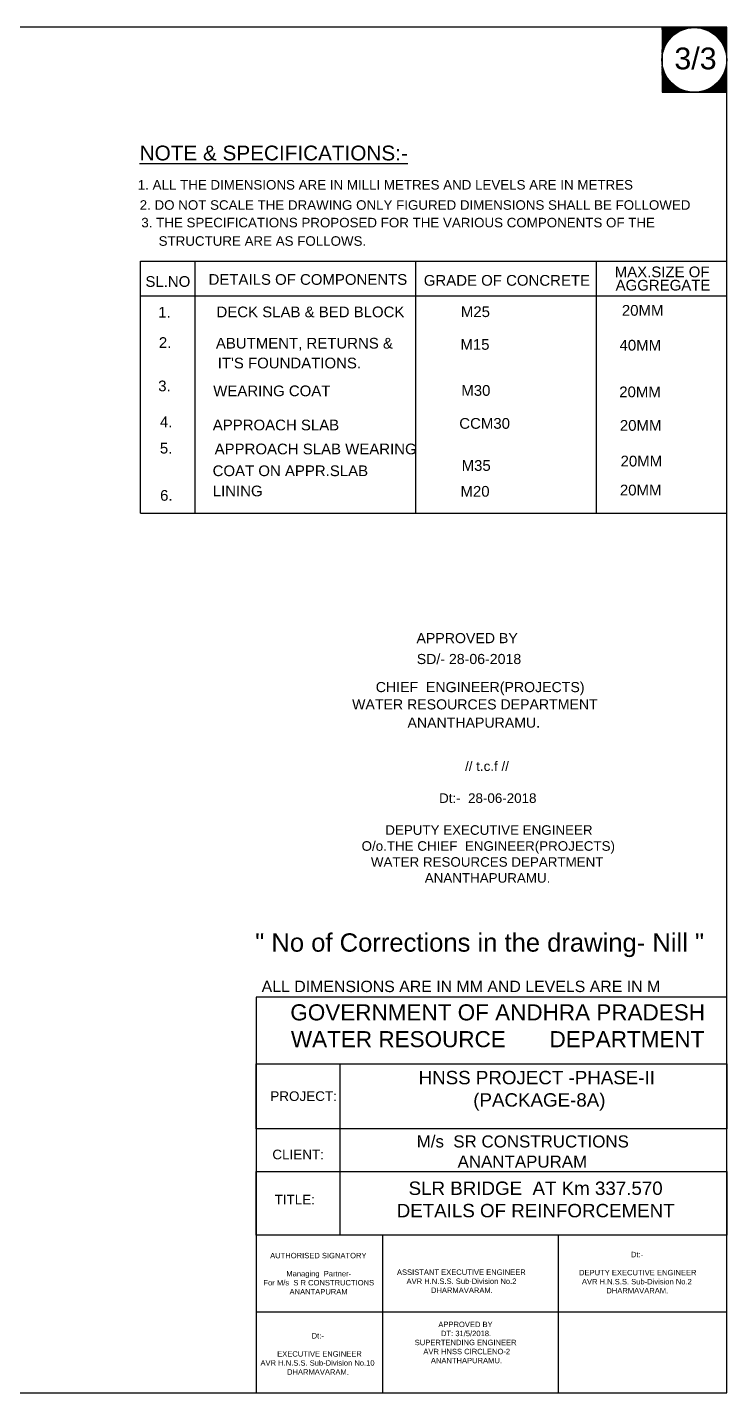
# Model space of a CAD drawing. Header units: millimetres. Extents: x 65995 to 79554, y 3196 to 12413.
# Drawn here: x 74833 to 79554, y 3196 to 12413 of the extents above; entities that cross this region are included whole.
import ezdxf

# ---------------------------------------------------------------- set-up
doc = ezdxf.new("R2010")
doc.units = ezdxf.units.MM
doc.header["$MEASUREMENT"] = 0
doc.layers.add('DRAWING', color=7, linetype='Continuous')
doc.layers.add('TEXT', color=7, linetype='Continuous')
doc.styles.get("Standard").update_dxf_attribs({"font": 'arial.ttf'})

msp = doc.modelspace()

# ---------------------------------------------------------------- hatches: boundary and pattern name
at = {"layer": 'TEXT'}
h = msp.add_hatch(dxfattribs=at)
h.set_pattern_fill('ANSI31', color=256, style=0)
h.set_pattern_definition([(45, (15683.84686, -1185.87293), (-0.08838834765, 0.08838834765), [])])
h.paths.add_polyline_path([(79554.2, 12413.3), (79117.9, 12413.3), (79117.9, 12207.6, -0.966869), (79554.2, 12192.9)])
h.paths.add_polyline_path([(79117.9, 12178.2), (79117.9, 11975), (79322.5, 11975, -0.377076)])
h.paths.add_polyline_path([(79554.2, 12192.9, -0.396438), (79349.1, 11975), (79554.2, 11975)])

# ---------------------------------------------------------------- linework, layer by layer
at = {"layer": 'DRAWING'}
msp.add_lwpolyline([(75598.2, 9134.4), (79554.2, 9134.4)], dxfattribs=at)
at = {"layer": 'TEXT'}
for p, q in [((75964.6, 10834.1), (75964.6, 9134.4)), ((77453.4, 10834.4), (77453.4, 9134.4)), ((78672.1, 10834.6), (78672.1, 9134.4)), ((75597.3, 10600.7), (79554.2, 10600.7))]:
    msp.add_line(p, q, dxfattribs=at)
for points in [[(79554.2, 12413.3), (65996.4, 12413.3), (65996.4, 3196.2), (79554.2, 3196.2)], [(79554.2, 12413.3), (79117.9, 12413.3), (79117.9, 11975), (79554.2, 11975)], [(79554.2, 5867), (76378.8, 5867), (76378.8, 3196.2), (79554.2, 3196.2)], [(76378.8, 5417.1), (79554.2, 5417.1), (79554.2, 4976.8), (76378.8, 4976.8)], [(76378.8, 4689.3), (79554.2, 4689.3), (79554.2, 4259.6), (76378.8, 4259.6)]]:
    msp.add_lwpolyline(points, close=True, dxfattribs=at)
for points in [[(75598.2, 9134.4), (75598.2, 10834.1), (79554.2, 10834.1)], [(76942.6, 5417.1), (76942.6, 4259.6)], [(77230.5, 4259.6), (77230.5, 3196.2)], [(78417.6, 4259.6), (78417.6, 3196.2)], [(76378.8, 3742.2), (79554.2, 3742.2)]]:
    msp.add_lwpolyline(points, dxfattribs=at)
msp.add_circle((79335.8, 12192.9), 218.4, dxfattribs=at)

# ---------------------------------------------------------------- texts
for s, height, p in [('3/3', 146.99, (79200.8, 12129.5)), ('%%UNOTE & SPECIFICATIONS:-', 100.108, (75591.5, 11514.7)), ('1. ALL THE DIMENSIONS ARE IN MILLI METRES AND LEVELS ARE IN METRES', 64.467, (75578.9, 11318)), ('2. DO NOT SCALE THE DRAWING ONLY FIGURED DIMENSIONS SHALL BE FOLLOWED', 64.467, (75591.7, 11181.5)), ('3. THE SPECIFICATIONS PROPOSED FOR THE VARIOUS COMPONENTS OF THE', 64.467, (75602.6, 11062.8)), ('STRUCTURE ARE AS FOLLOWS.', 64.467, (75719.5, 10938.4)), ('MAX.SIZE OF', 72.3, (78798.3, 10726)), ('SL.NO', 72.3, (75630.4, 10661.2)), ('DETAILS OF COMPONENTS', 72.3, (76056.6, 10674.9)), ('  GRADE OF CONCRETE', 72.3, (77453.4, 10668.8)), ('AGGREGATE', 72.3, (78804.4, 10636.4)), ('1.', 72.3, (75716.8, 10453.7)), ('DECK SLAB & BED BLOCK', 72.3, (76110.2, 10455.8)), ('M25', 72.3, (77759.7, 10457.3)), ('20MM', 72.3, (78846.6, 10466.5)), ('2.', 72.3, (75721.1, 10249.1)), ('ABUTMENT, RETURNS &', 72.3, (76106, 10244.7)), ('M15', 72.3, (77756.8, 10236.2)), ('40MM', 72.3, (78830.7, 10231.2)), ("IT'S FOUNDATIONS.", 72.3, (76118.5, 10110.9)), ('3.', 72.3, (75716.8, 9956.4)), ('WEARING COAT', 72.3, (76088.1, 9922.9)), ('M30', 72.3, (77762.8, 9925.7)), ('20MM', 72.3, (78828.8, 9916.1)), ('4.', 72.3, (75728.4, 9714)), ('CCM30  ', 72.3, (77749, 9703.2)), ('APPROACH SLAB', 72.3, (76085.2, 9692.5)), ('20MM', 72.3, (78833, 9689.7)), ('5.', 72.3, (75728, 9536.2)), ('APPROACH SLAB WEARING', 72.3, (76097.7, 9530.7)), ('20MM', 72.3, (78837.8, 9448.8)), ('COAT ON APPR.SLAB', 72.3, (76084.1, 9383.4)), ('M35', 72.3, (77764.9, 9419.1)), ('LINING', 72.3, (76084.8, 9247.2)), ('M20', 72.3, (77757, 9244.8)), ('20MM', 72.3, (78833.2, 9253.4)), ('6.', 72.3, (75729.5, 9217.4)), ('APPROVED BY ', 68.27, (77460.2, 8255.9)), ('SD/- 28-06-2018', 68.27, (77462, 8115)), ('WATER RESOURCES DEPARTMENT ', 68.27, (77025.6, 7808.7)), ('ANANTHAPURAMU. ', 68.27, (77399.4, 7685.4))]:
    msp.add_text(s, height=height, dxfattribs=at).set_placement(p)
at = {"layer": 'TEXT', "attachment_point": 1}
for s, insert, char_height, width in [('CHIEF  ENGINEER(PROJECTS)', (77185.3, 7993.6), 68.27, 1917.405), ('\\pi1474;// t.c.f //\\P\\pi1621.9;\\P\\pi1298.7;Dt:-  28-06-2018\\P\\pi1621.9;\\P\\pi910.13; DEPUTY EXECUTIVE ENGINEER\\P\\pi0;^I^I^IO/o.THE CHIEF  ENGINEER(PROJECTS)\\P\\pi838.36;WATER RESOURCES DEPARTMENT\\P\\pi1202;ANANTHAPURAMU.', (76314.1, 7457.7), 64.629, 3243.899), ('\\pi27.696;" No of Corrections in the drawing- Nill "', (76343.8, 6297), 123.6, 3069.681), ('ALL DIMENSIONS ARE IN MM AND LEVELS ARE IN M', (76414.8, 5977.3), 76.693, 2736.879), ('PROJECT:', (76473.5, 5230.7), 65.05, 606.928), ('\\pi332.98;M/s  SR CONSTRUCTIONS \\P\\pi608.9;ANANTAPURAM', (77128.7, 4933.2), 81.66, 2083.873), ('CLIENT:', (76487.3, 4837), 65.05, 606.928), ('\\pi553.56;SLR BRIDGE  AT Km 337.570\\P\\pi473.3;DETAILS OF REINFORCEMENT', (76853.4, 4621.6), 90.542, 2810.686), ('TITLE:', (76502.3, 4532.1), 65.05, 352.734), ('\\pi593.53;AUTHORISED SIGNATORY\\P\\pi918.65;\\P\\pi702.48;Managing  Partner-\\P\\pi548.5;For M/s  S R CONSTRUCTIONS\\P\\pi724.54;ANANTAPURAM', (75878.7, 4140.1), 36.605, 1837.301), ('\\pi880.24;Dt:-  \\P\\pi918.65;\\P\\pi515.49; DEPUTY EXECUTIVE ENGINEER\\P\\pi549.13;AVR H.N.S.S. Sub-Division No.2\\P\\pi714.02;DHARMAVARAM.', (78027.8, 4147.2), 36.605, 1837.301), ('\\pi918.65;\\P\\P\\pi484.23;ASSISTANT EXECUTIVE ENGINEER\\P\\pi549.13;AVR H.N.S.S. Sub-Division No.2\\P\\pi714.02;DHARMAVARAM.', (76844, 4150.1), 36.605, 1837.301), ('\\pi880.24;Dt:- \\P\\pi918.65;\\P\\pi619.2;  EXECUTIVE ENGINEER\\P\\pi534.79;AVR H.N.S.S. Sub-Division No.10\\P\\pi714.02;DHARMAVARAM.', (75872.2, 3598.4), 36.605, 1837.301), ('\\pi735.55;APPROVED BY\\P\\pi753.7;DT: 31/5/2018.  \\P\\pi576.32;SUPERTENDING ENGINEER                \\P\\pi620.22; AVR HNSS CIRCLENO-2\\P\\pi0;^I^I^I^I       ANANTHAPURAMU.', (76872.1, 3675.6), 36.605, 1837.301)]:
    msp.add_mtext(s, dxfattribs=dict(at, insert=insert, char_height=char_height, width=width))
at = {"layer": 'TEXT', "color": 7, "width": 3098.59, "attachment_point": 5}
for s, insert, char_height in [('GOVERNMENT OF ANDHRA PRADESH\\PWATER RESOURCE       DEPARTMENT', (78008.1, 5672.4), 108.651), ('HNSS PROJECT -PHASE-II\\P (PACKAGE-8A)', (78272.1, 5234.3), 90.542)]:
    msp.add_mtext(s, dxfattribs=dict(at, insert=insert, char_height=char_height))

doc.saveas('drawing.dxf')
